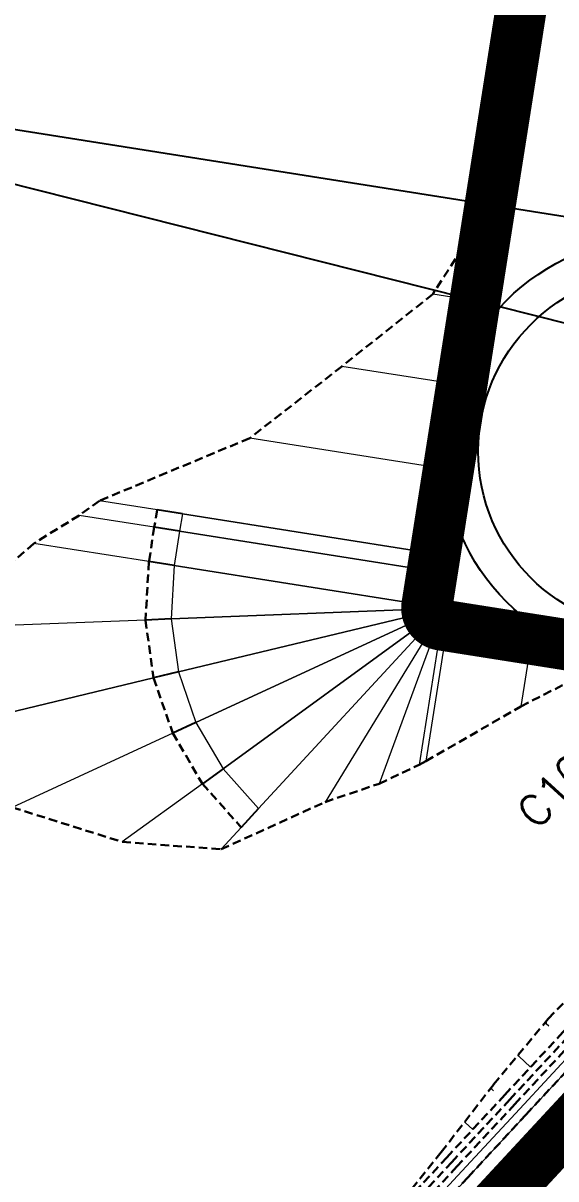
# Model space of a CAD drawing. Header units: metres. Extents: x 544752 to 548977, y 1840603 to 1844608.
# Drawn here: x 544950.6 to 544981.8, y 1843932.2 to 1844000 of the extents above; entities that cross this region are included whole.
import ezdxf

# ---------------------------------------------------------------- set-up
doc = ezdxf.new("R2010")
doc.units = ezdxf.units.M
doc.header["$MEASUREMENT"] = 0
doc.linetypes.add('ACAD_ISO02W100', pattern=[15, 12, -3])
doc.linetypes.add('Anordnung Grundriss$0$GESTRICHELT', pattern=[0.75, 0.5, -0.25])
doc.layers.add('Anordnung Grundriss$0$FBC-Windkraftstandort', color=7, linetype='Continuous')
doc.layers.add('C-ROAD', color=7, linetype='Continuous')
for name, color, linetype, lineweight in [('C-ROAD-CORR', 5, 'Continuous', 0), ('C-ROAD-LINK', 150, 'Continuous', 0), ('C-ROAD-MARK', 212, 'Continuous', 0), ('C-ROAD-SAMP-TEXT', 11, 'Continuous', 0), ('C-ROAD-STAN', 11, 'Continuous', 0), ('C-TOPO-FEAT', 94, 'Continuous', 5), ('Đường', 5, 'ACAD_ISO02W100', 5)]:
    doc.layers.add(name, color=color, linetype=linetype, lineweight=lineweight)

# ---------------------------------------------------------------- blocks, each defined once
blk = doc.blocks.new('TB')
at = {"layer": 'Anordnung Grundriss$0$FBC-Windkraftstandort', "color": 1, "ltscale": 0.2}
blk.add_lwpolyline([(-13.55471174141638, 1.926911110070236), (-43.69617991058402, -62.06130993178796), (-8.986057330875326, -2.857254823657982)], dxfattribs=at)
for radius in [12.5, 10.5]:
    blk.add_circle((-0.4049538253086098, -1.769394799566726e-07), radius, dxfattribs=at)
at = {"layer": 'Defpoints', "color": 5, "linetype": 'Anordnung Grundriss$0$GESTRICHELT', "lineweight": 5, "ltscale": 0.2}
blk.add_circle((-0.4049538253086098, -1.769394799566726e-07), 105.7280000291212, dxfattribs=at)
blk = doc.blocks.new('VƯERFEWRFER')
blk.add_lwpolyline([(467558.3739784134, 1441403.465170017), (467513.3739784134, 1441403.465170017), (467513.3739784134, 1441358.465170017), (467558.3739784134, 1441358.465170017)], close=True)
blk = doc.blocks.new('fcwdăed')
at = {"xscale": -1, "rotation": 19.89216182940478}
blk.add_blockref('VƯERFEWRFER', (1396369.401823998, 242205.7439925189, -3.31594075425429), dxfattribs=at)
blk = doc.blocks.new('STA')
blk.add_circle((0, 0), 0.03600344113496039)
blk = doc.blocks.new('PI')
h = blk.add_hatch(color=256)
h.dxf.hatch_style = 1
h.paths.add_polyline_path([(0.01097384885793593, 0, 1), (-0.01097384885793593, 0, 1)])
at = {"xscale": 0.3048, "yscale": 0.3048, "zscale": 0.3048}
blk.add_blockref('STA', (0, 0), dxfattribs=at)

msp = doc.modelspace()

# ---------------------------------------------------------------- linework, layer by layer
at = {"layer": 'C-ROAD', "color": 3, "linetype": 'Continuous', "lineweight": 13}
for p, q in [((544974.2479851448, 1843965.837628595), (544974.0921150895, 1843964.849851026)), ((544974.0921150895, 1843964.849851026), (544975.0798926585, 1843964.69398097))]:
    msp.add_line(p, q, dxfattribs=at)
at = {"layer": 'C-ROAD', "color": 1, "linetype": 'ACAD_ISO02W100', "lineweight": 60, "ltscale": 0.1, "const_width": 3, "flags": 128}
for points in [[(544981.3534441974, 1844010.866245905), (544977.8440041216, 1843988.62627056)], [(544977.8440041216, 1843988.62627056), (544974.2479851448, 1843965.837628595)]]:
    msp.add_lwpolyline(points, dxfattribs=at)
at = {"layer": 'C-ROAD', "color": 1, "linetype": 'ACAD_ISO02W100', "lineweight": -3, "ltscale": 0.1, "const_width": 3, "flags": 128}
msp.add_lwpolyline([(544974.2479851448, 1843965.837628595, 0.4142135626088586), (544975.0798926585, 1843964.69398097)], format="xyb", dxfattribs=at)
at = {"layer": 'C-ROAD-CORR', "color": 160, "linetype": 'Continuous'}
for p, q in [((544979.070062787, 1843996.396032659, 770.4854802599455), (544978.2289587941, 1843996.528757809, 771.3369917938045)), ((544979.070062787, 1843996.396032659, 770.4854802599455), (544978.2289587941, 1843996.528757809, 771.3369917938045)), ((544979.070062787, 1843996.396032659, 770.4854802599455), (544978.2289587941, 1843996.528757809, 771.3369917938045)), ((544979.070062787, 1843996.396032659, 770.4854802599455), (544978.2289587941, 1843996.528757809, 771.3369917938045)), ((544978.2907125106, 1843991.457144814, 770.3854802599457), (544977.6164292889, 1843991.563545856, 771.0681068379425)), ((544978.2907125106, 1843991.457144814, 770.3854802599457), (544977.6164292889, 1843991.563545856, 771.0681068379425)), ((544978.2907125106, 1843991.457144814, 770.3854802599457), (544977.6164292889, 1843991.563545856, 771.0681068379425)), ((544978.2907125106, 1843991.457144814, 770.3854802599457), (544977.6164292889, 1843991.563545856, 771.0681068379425)), ((544977.8440041216, 1843988.62627056, 770.3281622089495), (544977.536420817, 1843988.674806818, 770.6395514469892)), ((544977.8440041216, 1843988.62627056, 770.3281622089495), (544977.536420817, 1843988.674806818, 770.6395514469892)), ((544977.8440041216, 1843988.62627056, 770.3281622089495), (544977.536420817, 1843988.674806818, 770.6395514469892)), ((544977.8440041216, 1843988.62627056, 770.3281622089495), (544977.536420817, 1843988.674806818, 770.6395514469892)), ((544977.0646538452, 1843983.687382715, 770.2281622089497), (544974.5850464264, 1843984.07866164, 768.5546360382973)), ((544977.0646538452, 1843983.687382715, 770.2281622089497), (544974.5850464264, 1843984.07866164, 768.5546360382973)), ((544977.0646538452, 1843983.687382715, 770.2281622089497), (544974.5850464264, 1843984.07866164, 768.5546360382973)), ((544977.0646538452, 1843983.687382715, 770.2281622089497), (544974.5850464264, 1843984.07866164, 768.5546360382973)), ((544976.2853035687, 1843978.74849487, 770.1281622089499), (544969.2639168177, 1843979.856460849, 765.3893175059961)), ((544976.2853035687, 1843978.74849487, 770.1281622089499), (544969.2639168177, 1843979.856460849, 765.3893175059961)), ((544976.2853035687, 1843978.74849487, 770.1281622089499), (544969.2639168177, 1843979.856460849, 765.3893175059961)), ((544976.2853035687, 1843978.74849487, 770.1281622089499), (544969.2639168177, 1843979.856460849, 765.3893175059961)), ((544975.5059532924, 1843973.809607025, 770.0281622089501), (544963.8640959326, 1843975.646677441, 762.1708889895033)), ((544975.5059532924, 1843973.809607025, 770.0281622089501), (544963.8640959326, 1843975.646677441, 762.1708889895033)), ((544975.5059532924, 1843973.809607025, 770.0281622089501), (544963.8640959326, 1843975.646677441, 762.1708889895033)), ((544975.5059532924, 1843973.809607025, 770.0281622089501), (544963.8640959326, 1843975.646677441, 762.1708889895033)), ((544958.4282731271, 1843971.442575092, 759.9581622089503), (544955.0506292792, 1843971.975563033, 757.6785370830023)), ((544958.4282731271, 1843971.442575092, 759.9581622089503), (544955.0506292792, 1843971.975563033, 757.6785370830023)), ((544958.4282731271, 1843971.442575092, 759.9581622089503), (544955.0506292792, 1843971.975563033, 757.6785370830023)), ((544958.4282731271, 1843971.442575092, 759.9581622089503), (544955.0506292792, 1843971.975563033, 757.6785370830023)), ((544959.9099394806, 1843971.208770009, 759.9281622089503), (544958.4282731271, 1843971.442575092, 759.9581622089503)), ((544959.9099394806, 1843971.208770009, 759.9281622089503), (544958.4282731271, 1843971.442575092, 759.9581622089503)), ((544958.2674685741, 1843970.423526692, 759.9375290536464), (544953.8670300717, 1843971.117910341, 756.9676036774082)), ((544958.2674685741, 1843970.423526692, 759.9375290536464), (544953.8670300717, 1843971.117910341, 756.9676036774082)), ((544958.2674685741, 1843970.423526692, 759.9375290536464), (544953.8670300717, 1843971.117910341, 756.9676036774082)), ((544958.2674685741, 1843970.423526692, 759.9375290536464), (544953.8670300717, 1843971.117910341, 756.9676036774082)), ((544974.7266030159, 1843968.87071918, 769.9281622089503), (544959.9099394806, 1843971.208770009, 759.9281622089503)), ((544959.9099394806, 1843971.208770009, 759.9281622089503), (544974.7266030159, 1843968.87071918, 769.9281622089503)), ((544974.7266030159, 1843968.87071918, 769.9281622089503), (544959.9099394806, 1843971.208770009, 759.9281622089503)), ((544959.7491349276, 1843970.189721609, 759.9075290536464), (544958.2674685741, 1843970.423526692, 759.9375290536464)), ((544959.7491349276, 1843970.189721609, 759.9075290536464), (544958.2674685741, 1843970.423526692, 759.9375290536464)), ((544974.565798463, 1843967.85167078, 769.9075290536464), (544959.7491349276, 1843970.189721609, 759.9075290536464)), ((544959.7491349276, 1843970.189721609, 759.9075290536464), (544974.565798463, 1843967.85167078, 769.9075290536464)), ((544974.565798463, 1843967.85167078, 769.9075290536464), (544959.7491349276, 1843970.189721609, 759.9075290536464)), ((544957.949655256, 1843968.409484507, 759.8967497881855), (544951.2027668427, 1843969.474134994, 755.3431683444021)), ((544957.949655256, 1843968.409484507, 759.8967497881855), (544951.2027668427, 1843969.474134994, 755.3431683444021)), ((544957.949655256, 1843968.409484507, 759.8967497881855), (544951.2027668427, 1843969.474134994, 755.3431683444021)), ((544957.949655256, 1843968.409484507, 759.8967497881855), (544951.2027668427, 1843969.474134994, 755.3431683444021)), ((544959.4313216095, 1843968.175679424, 759.8667497881855), (544957.949655256, 1843968.409484507, 759.8967497881855)), ((544959.4313216095, 1843968.175679424, 759.8667497881855), (544957.949655256, 1843968.409484507, 759.8967497881855)), ((544974.2479851448, 1843965.837628595, 769.8667497881855), (544959.4313216095, 1843968.175679424, 759.8667497881855)), ((544959.4313216095, 1843968.175679424, 759.8667497881855), (544974.2479851448, 1843965.837628595, 769.8667497881855)), ((544974.2479851448, 1843965.837628595, 769.8667497881855), (544959.4313216095, 1843968.175679424, 759.8667497881855)), ((544974.2365562746, 1843965.641927752, 769.8628479817465), (544959.248459685, 1843965.044465935, 759.8628479817465)), ((544959.248459685, 1843965.044465935, 759.8628479817465), (544974.2365562746, 1843965.641927752, 769.8628479817465)), ((544974.2365562746, 1843965.641927752, 769.8628479817465), (544959.248459685, 1843965.044465935, 759.8628479817465)), ((544974.2635263473, 1843965.447757583, 769.8590961195385), (544959.6799808495, 1843961.937743237, 759.8590961195385)), ((544959.6799808495, 1843961.937743237, 759.8590961195385), (544974.2635263473, 1843965.447757583, 769.8590961195385)), ((544974.2635263473, 1843965.447757583, 769.8590961195385), (544959.6799808495, 1843961.937743237, 759.8590961195385)), ((544974.3278589185, 1843965.26257994, 769.8556383835239), (544960.7093019874, 1843958.974900947, 759.8556383835239)), ((544960.7093019874, 1843958.974900947, 759.8556383835239), (544974.3278589185, 1843965.26257994, 769.8556383835239)), ((544974.3278589185, 1843965.26257994, 769.8556383835239), (544960.7093019874, 1843958.974900947, 759.8556383835239)), ((544957.7496500261, 1843964.984719753, 759.8928479817465), (544945.4796693645, 1843964.495608617, 751.7063644023704)), ((544957.7496500261, 1843964.984719753, 759.8928479817465), (544945.4796693645, 1843964.495608617, 751.7063644023704)), ((544957.7496500261, 1843964.984719753, 759.8928479817465), (544945.4796693645, 1843964.495608617, 751.7063644023704)), ((544957.7496500261, 1843964.984719753, 759.8928479817465), (544945.4796693645, 1843964.495608617, 751.7063644023704)), ((544959.248459685, 1843965.044465935, 759.8628479817465), (544957.7496500261, 1843964.984719753, 759.8928479817465)), ((544959.248459685, 1843965.044465935, 759.8628479817465), (544957.7496500261, 1843964.984719753, 759.8928479817465)), ((544974.4270817232, 1843965.093511096, 769.8526076525588), (544962.296866864, 1843956.269799435, 759.8526076525588)), ((544962.296866864, 1843956.269799435, 759.8526076525588), (544974.4270817232, 1843965.093511096, 769.8526076525588)), ((544974.4270817232, 1843965.093511096, 769.8526076525588), (544962.296866864, 1843956.269799435, 759.8526076525588)), ((544974.557381685, 1843964.94704827, 769.8501203959355), (544964.3816662519, 1843953.926394232, 759.8501203959355)), ((544964.3816662519, 1843953.926394232, 759.8501203959355), (544974.557381685, 1843964.94704827, 769.8501203959355)), ((544974.557381685, 1843964.94704827, 769.8501203959355), (544964.3816662519, 1843953.926394232, 759.8501203959355)), ((544974.7137514492, 1843964.828819949, 769.8482721975314), (544968.2793419948, 1843954.315337759, 761.6308129315206)), ((544974.7137514492, 1843964.828819949, 769.8482721975314), (544968.2793419948, 1843954.315337759, 761.6308129315206)), ((544974.7137514492, 1843964.828819949, 769.8482721975314), (544968.2793419948, 1843954.315337759, 761.6308129315206)), ((544974.7137514492, 1843964.828819949, 769.8482721975314), (544968.2793419948, 1843954.315337759, 761.6308129315206)), ((544974.8901818136, 1843964.743369579, 769.8471340825706), (544971.4457415044, 1843955.390350474, 763.2023989766008)), ((544974.8901818136, 1843964.743369579, 769.8471340825706), (544971.4457415044, 1843955.390350474, 763.2023989766008)), ((544974.8901818136, 1843964.743369579, 769.8471340825706), (544971.4457415044, 1843955.390350474, 763.2023989766008)), ((544974.8901818136, 1843964.743369579, 769.8471340825706), (544971.4457415044, 1843955.390350474, 763.2023989766008)), ((544975.0798926583, 1843964.69398097, 769.8467497881785), (544973.7855000036, 1843956.491173668, 764.3105457140701)), ((544975.0798926583, 1843964.69398097, 769.8467497881785), (544973.7855000036, 1843956.491173668, 764.3105457140701)), ((544975.0798926583, 1843964.69398097, 769.8467497881785), (544973.7855000036, 1843956.491173668, 764.3105457140701)), ((544975.0798926583, 1843964.69398097, 769.8467497881785), (544973.7855000036, 1843956.491173668, 764.3105457140701)), ((544975.4340925417, 1843964.638088675, 769.8467497881779), (544974.1821216875, 1843956.704116208, 764.4919865863441)), ((544975.4340925417, 1843964.638088675, 769.8467497881779), (544974.1821216875, 1843956.704116208, 764.4919865863441)), ((544975.4340925417, 1843964.638088675, 769.8467497881779), (544974.1821216875, 1843956.704116208, 764.4919865863441)), ((544975.4340925417, 1843964.638088675, 769.8467497881779), (544974.1821216875, 1843956.704116208, 764.4919865863441)), ((544980.3729803868, 1843963.858738399, 769.8467497881778), (544979.751463316, 1843959.920068972, 767.1884796467668)), ((544980.3729803868, 1843963.858738399, 769.8467497881778), (544979.751463316, 1843959.920068972, 767.1884796467668)), ((544980.3729803868, 1843963.858738399, 769.8467497881778), (544979.751463316, 1843959.920068972, 767.1884796467668)), ((544980.3729803868, 1843963.858738399, 769.8467497881778), (544979.751463316, 1843959.920068972, 767.1884796467668)), ((544959.6799808495, 1843961.937743237, 759.8590961195385), (544958.2216262997, 1843961.586741802, 759.8890961195385)), ((544959.6799808495, 1843961.937743237, 759.8590961195385), (544958.2216262997, 1843961.586741802, 759.8890961195385)), ((544958.2216262997, 1843961.586741802, 759.8890961195385), (544943.6380808018, 1843958.076727456, 749.8890961195385)), ((544943.6380808018, 1843958.076727456, 749.8890961195385), (544958.2216262997, 1843961.586741802, 759.8890961195385)), ((544958.2216262997, 1843961.586741802, 759.8890961195385), (544943.6380808018, 1843958.076727456, 749.8890961195385)), ((544960.7093019874, 1843958.974900947, 759.8556383835239), (544959.3474462943, 1843958.346133048, 759.8856383835239)), ((544960.7093019874, 1843958.974900947, 759.8556383835239), (544959.3474462943, 1843958.346133048, 759.8856383835239)), ((544959.3474462943, 1843958.346133048, 759.8856383835239), (544949.9407356465, 1843954.003060781, 752.9783642168463)), ((544959.3474462943, 1843958.346133048, 759.8856383835239), (544949.9407356465, 1843954.003060781, 752.9783642168463)), ((544959.3474462943, 1843958.346133048, 759.8856383835239), (544949.9407356465, 1843954.003060781, 752.9783642168463)), ((544959.3474462943, 1843958.346133048, 759.8856383835239), (544949.9407356465, 1843954.003060781, 752.9783642168463)), ((544962.296866864, 1843956.269799435, 759.8526076525588), (544961.083845378, 1843955.387428269, 759.8826076525588)), ((544962.296866864, 1843956.269799435, 759.8526076525588), (544961.083845378, 1843955.387428269, 759.8826076525588)), ((544961.083845378, 1843955.387428269, 759.8826076525588), (544956.3874083874, 1843951.971165135, 756.0109227358475)), ((544961.083845378, 1843955.387428269, 759.8826076525588), (544956.3874083874, 1843951.971165135, 756.0109227358475)), ((544961.083845378, 1843955.387428269, 759.8826076525588), (544956.3874083874, 1843951.971165135, 756.0109227358475)), ((544961.083845378, 1843955.387428269, 759.8826076525588), (544956.3874083874, 1843951.971165135, 756.0109227358475)), ((544964.3816662519, 1843953.926394232, 759.8501203959355), (544963.3640947086, 1843952.824328829, 759.8801203959355)), ((544964.3816662519, 1843953.926394232, 759.8501203959355), (544963.3640947086, 1843952.824328829, 759.8801203959355)), ((544963.3640947086, 1843952.824328829, 759.8801203959355), (544962.1856467933, 1843951.548028714, 758.7220220558106)), ((544963.3640947086, 1843952.824328829, 759.8801203959355), (544962.1856467933, 1843951.548028714, 758.7220220558106)), ((544963.3640947086, 1843952.824328829, 759.8801203959355), (544962.1856467933, 1843951.548028714, 758.7220220558106)), ((544963.3640947086, 1843952.824328829, 759.8801203959355), (544962.1856467933, 1843951.548028714, 758.7220220558106)), ((544981.2339173211, 1843941.33261248, 767.3304934598984), (544981.3853805328, 1843941.19217146, 767.1239389035768)), ((544979.6155407683, 1843939.487714713, 766.9663502455106), (544979.5568470224, 1843939.424414522, 766.9663502455106)), ((544979.6187540817, 1843939.470019898, 766.951962876611), (544979.5747337723, 1843939.422544755, 766.951962876611)), ((544979.6219673951, 1843939.452325083, 766.9375755077114), (544979.5926205222, 1843939.420674988, 766.9375755077114)), ((544979.6251807086, 1843939.434630268, 766.9231881388117), (544979.6105072721, 1843939.418805221, 766.9231881388117)), ((544979.628394022, 1843939.416935453, 766.9088007699121), (544980.3216437544, 1843938.774134481, 765.9633970031347)), ((544978.0300822638, 1843937.495538022, 766.4780146987694), (544978.1448202999, 1843937.389149634, 766.3215432763728)), ((544976.4808378785, 1843935.57390838, 766.0117588163184), (544976.4433553484, 1843935.53348412, 766.0117588163184)), ((544976.4828899391, 1843935.56260826, 766.0025708699509), (544976.4547780415, 1843935.532290064, 766.0025708699509)), ((544976.4849419997, 1843935.551308139, 765.9933829235833), (544976.4662007345, 1843935.531096009, 765.9933829235833)), ((544976.4869940601, 1843935.540008018, 765.9841949772158), (544976.4776234276, 1843935.529901953, 765.9841949772158)), ((544976.4890461207, 1843935.528707897, 765.9750070308482), (544976.9317637159, 1843935.118207485, 765.3712608445081))]:
    msp.add_line(p, q, dxfattribs=at)
at = {"layer": 'C-ROAD-CORR', "color": 5, "linetype": 'Anordnung Grundriss$0$GESTRICHELT', "lineweight": 30, "extrusion": (-0.518510295564818, 0.4807775713582845, -0.7071067813789617), "const_width": 0.1, "elevation": 603404.6703493533}
msp.add_lwpolyline([(-1722677.947799021, 604489.9550761074), (-1722678.034204567, 604489.8398687128), (-1722678.120610113, 604489.9550761074)], dxfattribs=at)
at = {"layer": 'C-ROAD-CORR', "color": 5, "linetype": 'Anordnung Grundriss$0$GESTRICHELT', "lineweight": 30, "extrusion": (-0.5185102951815319, 0.4807775722477015, -0.7071067810552851), "const_width": 0.1, "elevation": 603405.0914341492}
msp.add_lwpolyline([(-1722672.975622256, 604489.142086713), (-1722673.041077112, 604489.0548135726), (-1722673.106531967, 604489.1420867125)], dxfattribs=at)
at = {"layer": 'C-ROAD-CORR', "color": 1, "linetype": 'Anordnung Grundriss$0$GESTRICHELT', "lineweight": 30}
for points in [[(544998.8477759522, 1844033.180162486, 771.4710525318276), (544997.6993163722, 1844028.299522412, 771.7446926518429), (544996.8521991139, 1844024.699505041, 771.9465328143143), (544996.7297022779, 1844024.303427559, 771.9683977710416), (544996.5598968283, 1844023.929865143, 771.9883868065396), (544996.460311128, 1844023.756013335, 771.9974496773668), (544996.3471613332, 1844023.583622259, 772.0057630128754), (544996.0958938657, 1844023.268782754, 772.0200917147687), (544995.8098475666, 1844022.98955226, 772.0321221316201), (544995.4938077908, 1844022.749150542, 772.0417314879126), (544992.8861229478, 1844020.974556195, 772.0960290087004), (544988.801680736, 1844018.089734096, 772.0950802310267), (544984.7689940481, 1844015.133762162, 772.006148880352), (544981.2804584858, 1844012.168638199, 771.5958679827951), (544981.0361695909, 1844011.915371444, 771.5658583082842), (544980.8421725861, 1844011.627816526, 771.5436304486637), (544980.8075490474, 1844011.562711024, 771.5399191116252), (544980.7017346704, 1844011.314150458, 771.5294968878358), (544980.6173541895, 1844010.98239998, 771.5236636575772), (544979.8275821755, 1844006.400233727, 771.4965749736406), (544978.9871724108, 1844001.470980993, 771.4583899915799), (544978.2289587941, 1843996.528757809, 771.3369917938045), (544977.6164292889, 1843991.563545857, 771.0681068379425), (544977.5364208171, 1843988.674806818, 770.6395514469892)], [(544999.042591608, 1844033.14941935, 771.2738260625454), (544998.2632049281, 1844028.210537249, 771.1738260625483), (544997.6883201705, 1844024.567559876, 771.1000648894877), (544997.5724863147, 1844024.054301675, 771.0895640901281), (544997.3906504016, 1844023.560553598, 771.0792429691484), (544997.2779625363, 1844023.327562547, 771.0743441018096), (544997.1459236362, 1844023.094763653, 771.0692781204775), (544996.8424932816, 1844022.664901485, 771.0598400422128), (544996.4855510192, 1844022.278322018, 771.0510902194915), (544996.0812041156, 1844021.941639611, 771.0431783614017), (544993.5316870799, 1844020.087080275, 770.9985926519281), (544989.4882821279, 1844017.145843053, 770.9278819738074), (544985.4448771758, 1844014.204605831, 770.8571712956866), (544981.7529743222, 1844011.51905684, 770.7926076525603), (544981.6065114973, 1844011.388756878, 770.7895769216026), (544981.4882831754, 1844011.232387114, 770.7861191855806), (544981.4671358209, 1844011.196147153, 770.7853173737554), (544981.4028328058, 1844011.05595675, 770.7823673233846), (544981.3534441973, 1844010.866245905, 770.7784655169347), (544980.6287633401, 1844006.273808349, 770.685480259945), (544979.8494130635, 1844001.334920504, 770.5854802599453), (544979.070062787, 1843996.396032659, 770.4854802599455), (544978.2907125106, 1843991.457144814, 770.3854802599457), (544977.8440041217, 1843988.626270561, 770.3281622089526)]]:
    msp.add_polyline3d(points, dxfattribs=at)
at = {"layer": 'C-ROAD-CORR', "color": 11, "linetype": 'Anordnung Grundriss$0$GESTRICHELT', "lineweight": 30}
for points in [[(544978.9871724108, 1844001.470980993, 771.4583899915799), (544978.2289587941, 1843996.528757809, 771.3369917938045), (544977.6164292889, 1843991.563545857, 771.0681068379425), (544977.5364208171, 1843988.674806818, 770.6395514469892)], [(544979.8494130635, 1844001.334920504, 770.5854802599453), (544979.070062787, 1843996.396032659, 770.4854802599455), (544978.2907125106, 1843991.457144814, 770.3854802599457), (544977.8440041217, 1843988.626270561, 770.3281622089526)], [(544977.5364208171, 1843988.674806818, 770.639551446837), (544974.5850464264, 1843984.07866164, 768.5546360382973), (544969.2639168177, 1843979.856460849, 765.3893175059961), (544963.8640959326, 1843975.646677441, 762.1708889895033), (544955.0506292792, 1843971.975563033, 757.6785370830023), (544953.8670300717, 1843971.117910341, 756.9676036774082), (544951.2027668427, 1843969.474134994, 755.3431683444021), (544945.4796693646, 1843964.495608617, 751.7063644023704)], [(544977.8440041216, 1843988.62627056, 770.3281622089495), (544977.0646538452, 1843983.687382715, 770.2281622089497), (544976.2853035687, 1843978.74849487, 770.1281622089499), (544975.5059532924, 1843973.809607025, 770.0281622089501), (544974.7266030159, 1843968.87071918, 769.9281622089503), (544974.565798463, 1843967.85167078, 769.9075290536464), (544974.2479851448, 1843965.837628595, 769.8667497881855), (544974.2365562747, 1843965.641927751, 769.8628479817465), (544974.2635263475, 1843965.447757583, 769.8590961195385), (544974.3278589186, 1843965.26257994, 769.8556383835239), (544974.4270817233, 1843965.093511095, 769.8526076525588), (544974.5573816851, 1843964.94704827, 769.8501203959355), (544974.7137514494, 1843964.828819948, 769.8482721975314), (544974.8901818137, 1843964.743369579, 769.8471340825706), (544975.0798926584, 1843964.69398097, 769.8467497881785), (544975.4340925418, 1843964.638088675, 769.8467497881779), (544980.372980387, 1843963.858738399, 769.8467497881778), (544985.3118682321, 1843963.079388123, 769.8467497881777)], [(544958.4282731271, 1843971.442575092, 759.9581622089503), (544958.2674685741, 1843970.423526692, 759.9375290536464), (544957.949655256, 1843968.409484507, 759.8967497881855), (544957.7496500262, 1843964.984719753, 759.8928479817465), (544958.2216262998, 1843961.586741802, 759.8890961195385), (544959.3474462944, 1843958.346133048, 759.8856383835239), (544961.0838453781, 1843955.387428269, 759.8826076525588), (544963.3640947087, 1843952.824328828, 759.8801203959355)]]:
    msp.add_polyline3d(points, dxfattribs=at)
at = {"layer": 'C-ROAD-CORR', "color": 92, "linetype": 'Anordnung Grundriss$0$GESTRICHELT', "lineweight": 30}
msp.add_polyline3d([(544977.0646538452, 1843983.687382715, 770.2281622089497), (544976.2853035687, 1843978.74849487, 770.1281622089499), (544975.5059532924, 1843973.809607025, 770.0281622089501), (544974.7266030159, 1843968.87071918, 769.9281622089503), (544974.565798463, 1843967.85167078, 769.9075290536464), (544974.2479851448, 1843965.837628595, 769.8667497881855), (544974.2365562747, 1843965.641927751, 769.8628479817465), (544974.2635263475, 1843965.447757583, 769.8590961195385), (544974.3278589186, 1843965.26257994, 769.8556383835239), (544974.4270817233, 1843965.093511095, 769.8526076525588), (544974.5573816851, 1843964.94704827, 769.8501203959355), (544974.7137514494, 1843964.828819948, 769.8482721975314), (544974.8901818137, 1843964.743369579, 769.8471340825706), (544975.0798926584, 1843964.69398097, 769.8467497881785), (544975.4340925418, 1843964.638088675, 769.8467497881779), (544980.372980387, 1843963.858738399, 769.8467497881778), (544985.3118682321, 1843963.079388123, 769.8467497881777)], dxfattribs=at)
at = {"layer": 'C-ROAD-LINK', "color": 83, "linetype": 'Continuous', "lineweight": -3}
for p, q in [((544959.9099394806, 1843971.208770009, 759.9281622089503), (544958.4282731271, 1843971.442575092, 759.9581622089503)), ((544959.7491349276, 1843970.189721609, 759.9075290536464), (544958.2674685741, 1843970.423526692, 759.9375290536464)), ((544959.4313216095, 1843968.175679424, 759.8667497881855), (544957.949655256, 1843968.409484507, 759.8967497881855)), ((544959.248459685, 1843965.044465935, 759.8628479817465), (544957.7496500261, 1843964.984719753, 759.8928479817465)), ((544959.6799808495, 1843961.937743237, 759.8590961195385), (544958.2216262997, 1843961.586741802, 759.8890961195385)), ((544960.7093019874, 1843958.974900947, 759.8556383835239), (544959.3474462943, 1843958.346133048, 759.8856383835239)), ((544962.296866864, 1843956.269799435, 759.8526076525588), (544961.083845378, 1843955.387428269, 759.8826076525588)), ((544964.3816662519, 1843953.926394232, 759.8501203959355), (544963.3640947086, 1843952.824328829, 759.8801203959355))]:
    msp.add_line(p, q, dxfattribs=at)
at = {"layer": 'C-ROAD-MARK', "color": 212, "linetype": 'Continuous', "lineweight": -3}
for p, q in [((544977.6318720873, 1843988.414138526), (544978.056136156, 1843988.838402594)), ((544977.6318720873, 1843988.838402594), (544978.056136156, 1843988.414138526))]:
    msp.add_line(p, q, dxfattribs=at)
msp.add_circle((544977.8440041216, 1843988.62627056), 0.15, dxfattribs=at)
at = {"layer": 'C-TOPO-FEAT', "color": 94, "linetype": 'Continuous', "lineweight": 0, "ltscale": 2}
msp.add_polyline3d([(544959.9099394806, 1843971.208770009, 759.9281622089503), (544959.7491349276, 1843970.189721609, 759.9075290536464), (544959.4313216095, 1843968.175679424, 759.8667497881855), (544959.2484596851, 1843965.044465934, 759.8628479817465), (544959.6799808496, 1843961.937743237, 759.8590961195385), (544960.7093019875, 1843958.974900947, 759.8556383835239), (544962.2968668641, 1843956.269799435, 759.8526076525588), (544964.381666252, 1843953.926394232, 759.8501203959355)], dxfattribs=at)

# ---------------------------------------------------------------- block references
at = {"rotation": 241.1405780896539}
msp.add_blockref('fcwdăed', (-489788.2617199812, 2946684.155989533, 1000002.315940754), dxfattribs=at)
at = {"layer": 'C-ROAD-STAN', "color": 3, "linetype": 'Continuous', "lineweight": -3, "xscale": 45.56286554269575, "yscale": 45.56286554269575, "zscale": 45.56286554269575, "rotation": 334.5}
msp.add_blockref('PI', (544974.0921150895, 1843964.849851026), dxfattribs=at)
at = {"layer": 'Đường', "rotation": 286.2264331696364}
msp.add_blockref('TB', (544987.8663385222, 1843974.496267125), dxfattribs=at)

# ---------------------------------------------------------------- next in the draw order: texts
at = {"layer": 'C-ROAD-SAMP-TEXT', "color": 1, "linetype": 'Continuous', "lineweight": 13, "insert": (544981.6434454266, 1843954.980778452), "char_height": 1.8, "width": 4.415142857142857, "attachment_point": 5, "rotation": 47.16243920907297, "bg_fill": 3, "box_fill_scale": 1.416666666666667, "bg_fill_color": 256, "bg_fill_true_color": 13158600, "bg_fill_transparency": 0}
msp.add_mtext('{\\Fsimplex.shx|c0;C10}', dxfattribs=at)

# ---------------------------------------------------------------- next in the draw order: linework, layer by layer
at = {"layer": 'C-ROAD', "color": 1, "linetype": 'ACAD_ISO02W100', "lineweight": 60, "ltscale": 0.1, "const_width": 3, "flags": 128}
for points in [[(544975.0798926585, 1843964.69398097), (545019.529883265, 1843957.679828484)], [(544959.3296383674, 1843910.325131184), (544997.9983874364, 1843952.028708305)]]:
    msp.add_lwpolyline(points, dxfattribs=at)
at = {"layer": 'C-ROAD-CORR', "color": 5, "linetype": 'Anordnung Grundriss$0$GESTRICHELT', "lineweight": 30}
msp.add_polyline3d([(544973.261481821, 1843928.659585734, 764.532394561753), (544976.6610926299, 1843932.326007197, 765.1262304681549), (544980.0607034388, 1843935.992428661, 765.7200663745567), (544983.4603142478, 1843939.658850124, 766.3139022809587), (544986.8599250568, 1843943.325271588, 766.9077381873606), (544990.2595358657, 1843946.991693051, 767.5015740937624), (544992.9994006632, 1843949.946589851, 767.9801671406861), (544993.6591466747, 1843950.658114514, 768.0938519380874), (544996.3484977778, 1843953.558533169, 768.5250293298163), (544997.0037315527, 1843954.286131712, 768.63026035214), (544999.8339903958, 1843958.017111276, 769.0839279865685), (545000.8651310581, 1843959.698670517, 769.2501466020893), (545002.1191821641, 1843962.104711086, 769.4548548413727), (545003.8150967833, 1843966.469851087, 769.7430409165528), (545003.884852507, 1843966.697423635, 769.7554690173424), (545005.2596990295, 1843971.239997031, 769.9484862121086), (545006.4270193836, 1843975.096891818, 770.053848545862), (545006.7081044023, 1843976.025613175, 770.0727487901172), (545008.1565097751, 1843980.811229318, 770.170140018774), (545009.604915148, 1843985.596845462, 770.2675312474307), (545011.0533205208, 1843990.382461606, 770.3649224760875), (545012.5017258937, 1843995.16807775, 770.4623137047442), (545013.9501312665, 1843999.953693894, 770.559704933401), (545015.3985366394, 1844004.739310038, 770.6570961620578)], dxfattribs=at)
at = {"layer": 'C-ROAD-CORR', "color": 160, "linetype": 'Anordnung Grundriss$0$GESTRICHELT', "lineweight": 30}
msp.add_polyline3d([(544973.261481821, 1843928.659585734, 764.382394561753), (544976.6610926299, 1843932.326007197, 764.9762304681549), (544980.0607034388, 1843935.992428661, 765.5700663745567), (544983.4603142478, 1843939.658850124, 766.1639022809587), (544986.8599250568, 1843943.325271588, 766.7577381873606), (544990.2595358657, 1843946.991693051, 767.3515740937625), (544992.9994006632, 1843949.946589851, 767.8301671406862), (544993.6591466747, 1843950.658114514, 767.9438519380874), (544996.3484977778, 1843953.558533169, 768.3750293298164), (544997.0037315527, 1843954.286131712, 768.48026035214), (544999.8339903958, 1843958.017111276, 768.9339279865685), (545000.8651310581, 1843959.698670517, 769.1001466020894), (545002.1191821641, 1843962.104711086, 769.3048548413727), (545003.8150967833, 1843966.469851087, 769.5930409165528), (545003.884852507, 1843966.697423635, 769.6054690173424), (545005.2596990295, 1843971.239997031, 769.7984862121086), (545006.4270193836, 1843975.096891818, 769.903848545862), (545006.7081044023, 1843976.025613175, 769.9227487901172), (545008.1565097751, 1843980.811229318, 770.020140018774), (545009.604915148, 1843985.596845462, 770.1175312474307), (545011.0533205208, 1843990.382461606, 770.2149224760875), (545012.5017258937, 1843995.16807775, 770.3123137047443), (545013.9501312665, 1843999.953693894, 770.409704933401), (545015.3985366394, 1844004.739310038, 770.5070961620578)], dxfattribs=at)
at = {"layer": 'C-ROAD-CORR', "color": 150, "linetype": 'Anordnung Grundriss$0$GESTRICHELT', "lineweight": 30}
msp.add_polyline3d([(544978.3109822884, 1843930.796182333, 765.1937304681549), (544981.7105930974, 1843934.462603797, 765.7875663745567), (544985.1102039063, 1843938.12902526, 766.3814022809587), (544988.5098147154, 1843941.795446723, 766.9752381873606), (544991.9094255243, 1843945.461868187, 767.5690740937624), (544994.6492903217, 1843948.416764987, 768.0476671406861), (544995.3090363332, 1843949.12828965, 768.1613519380874), (544997.9983874364, 1843952.028708305, 768.5925293298163), (544998.6974090082, 1843952.80493062, 768.69776035214), (545001.7168076728, 1843956.785243141, 769.1514279865685), (545002.8168571423, 1843958.579177197, 769.3176466020893), (545004.154713658, 1843961.146008037, 769.5223548413727), (545005.9639624303, 1843965.802860508, 769.8105409165528), (545006.0383797718, 1843966.045641217, 769.8229690173424), (545007.4132262942, 1843970.588214613, 770.0159862121086), (545008.5805466484, 1843974.4451094, 770.121348545862), (545008.861631667, 1843975.373830757, 770.1402487901172), (545010.3100370398, 1843980.159446901, 770.237640018774), (545011.7584424127, 1843984.945063045, 770.3350312474307), (545013.2068477855, 1843989.730679188, 770.4324224760875), (545014.6552531584, 1843994.516295332, 770.5298137047442), (545016.1036585312, 1843999.301911476, 770.627204933401), (545017.5520639041, 1844004.08752762, 770.7245961620578)], dxfattribs=at)
msp.add_polyline3d([(544978.3109822884, 1843930.796182333, 765.1937304681549), (544981.7105930974, 1843934.462603797, 765.7875663745567), (544985.1102039063, 1843938.12902526, 766.3814022809587), (544988.5098147154, 1843941.795446723, 766.9752381873606), (544991.9094255243, 1843945.461868187, 767.5690740937624), (544994.6492903217, 1843948.416764987, 768.0476671406861), (544995.3090363332, 1843949.12828965, 768.1613519380874), (544997.9983874364, 1843952.028708305, 768.5925293298163), (544998.6974090082, 1843952.80493062, 768.69776035214), (545001.7168076728, 1843956.785243141, 769.1514279865685), (545002.8168571423, 1843958.579177197, 769.3176466020893), (545004.154713658, 1843961.146008037, 769.5223548413727), (545005.9639624303, 1843965.802860508, 769.8105409165528), (545006.0383797718, 1843966.045641217, 769.8229690173424), (545007.4132262942, 1843970.588214613, 770.0159862121086), (545008.5805466484, 1843974.4451094, 770.121348545862), (545008.861631667, 1843975.373830757, 770.1402487901172), (545010.3100370398, 1843980.159446901, 770.237640018774), (545011.7584424127, 1843984.945063045, 770.3350312474307), (545013.2068477855, 1843989.730679188, 770.4324224760875), (545014.6552531584, 1843994.516295332, 770.5298137047442), (545016.1036585312, 1843999.301911476, 770.627204933401), (545017.5520639041, 1844004.08752762, 770.7245961620578)], dxfattribs=at)
at = {"layer": 'C-ROAD-CORR', "color": 11, "linetype": 'Anordnung Grundriss$0$GESTRICHELT', "lineweight": 30}
for points in [[(544971.9473580484, 1843929.878078868, 764.4509900235803), (544975.0846800236, 1843933.787702037, 765.5560277869229), (544978.1558696143, 1843937.758645044, 766.5977407603223), (544981.3575971647, 1843941.608549523, 767.4614355201535), (544984.8561257167, 1843945.183251627, 767.9203745743299), (544988.1193236542, 1843948.976159005, 768.7002404730711), (544990.6773301179, 1843952.099680051, 769.4268387420167), (544991.2904254772, 1843952.854460533, 769.6041423196015), (544993.7592082341, 1843955.959396465, 770.3361148439867), (544994.2998229706, 1843956.650827737, 770.5023222823626), (544996.5506681055, 1843960.165285799, 771.2875562874434), (544997.3301669734, 1843961.726295556, 771.605344067153), (544998.2282714314, 1843963.93726833, 772.0357213100747), (544999.3398297993, 1843967.858937891, 772.7089321582573), (544999.3806775819, 1843968.06064855, 772.7414199229186), (545000.2949360483, 1843972.742622641, 773.4156583880294), (545001.2762981858, 1843976.655799184, 773.7153094100266), (545001.6544162153, 1843977.555152716, 773.6328298027897), (545003.2257153355, 1843982.303574075, 773.6018219457956), (545004.9745965668, 1843986.998248774, 773.3852767351985), (545006.7438605974, 1843991.686754454, 773.1474356258346), (545008.3592258207, 1843996.42183885, 773.0703876125151), (545009.9168351793, 1844001.174403526, 773.0536827848322)], [(544949.9407356466, 1843954.00306078, 752.9783642168463), (544956.3874083875, 1843951.971165134, 756.0109227358475), (544962.1856467935, 1843951.548028714, 758.7220220558106), (544968.2793419949, 1843954.315337759, 761.6308129315206), (544971.4457415045, 1843955.390350474, 763.2023989766008), (544973.7855000037, 1843956.491173668, 764.3105457140701), (544974.1821216876, 1843956.704116208, 764.4919865863441), (544979.7514633161, 1843959.920068972, 767.1884796467668), (544985.255054928, 1843962.719351634, 769.603755481114)]]:
    msp.add_polyline3d(points, dxfattribs=at)
at = {"layer": 'C-ROAD-CORR', "color": 1, "linetype": 'Anordnung Grundriss$0$GESTRICHELT', "lineweight": 30}
for points in [[(544975.0846800236, 1843933.787702037, 765.5560277869229), (544978.1558696143, 1843937.758645044, 766.5977407603223), (544981.3575971647, 1843941.608549523, 767.4614355201535), (544984.8561257167, 1843945.183251627, 767.9203745743299), (544988.1193236542, 1843948.976159005, 768.7002404730711), (544990.6773301179, 1843952.099680051, 769.4268387420167), (544991.2904254772, 1843952.854460533, 769.6041423196015), (544993.7592082341, 1843955.959396465, 770.3361148439867), (544994.2998229706, 1843956.650827737, 770.5023222823626), (544996.5506681055, 1843960.165285799, 771.2875562874434), (544997.3301669734, 1843961.726295556, 771.605344067153), (544998.2282714314, 1843963.93726833, 772.0357213100747), (544999.3398297993, 1843967.858937891, 772.7089321582573), (544999.3806775819, 1843968.06064855, 772.7414199229186), (545000.2949360483, 1843972.742622641, 773.4156583880294), (545001.2762981858, 1843976.655799184, 773.7153094100266), (545001.6544162153, 1843977.555152716, 773.6328298027897), (545003.2257153355, 1843982.303574075, 773.6018219457956), (545004.9745965668, 1843986.998248774, 773.3852767351985), (545006.7438605974, 1843991.686754454, 773.1474356258346), (545008.3592258207, 1843996.42183885, 773.0703876125151), (545009.9168351793, 1844001.174403526, 773.0536827848322)], [(544972.0148985233, 1843929.815453409, 764.512394561753), (544975.4145093323, 1843933.481874872, 765.1062304681549), (544978.8141201412, 1843937.148296335, 765.7000663745567), (544982.2137309501, 1843940.814717799, 766.2939022809587), (544985.6133417592, 1843944.481139262, 766.8877381873606), (544989.0129525681, 1843948.147560726, 767.4815740937624), (544991.7528173656, 1843951.102457526, 767.9601671406862), (544992.4125633771, 1843951.813982189, 768.0738519380874), (544995.1019144802, 1843954.714400843, 768.5050293298164), (544995.724064142, 1843955.405261427, 768.61026035214), (544998.4114173421, 1843958.947856089, 769.0639279865685), (544999.3904935723, 1843960.544509914, 769.2301466020893), (545000.5812250352, 1843962.829064501, 769.4348548413727), (545002.1915094057, 1843966.973799524, 769.7230409165528), (545002.2577430181, 1843967.189881462, 769.7354690173424), (545003.6325895406, 1843971.732454858, 769.9284862121086), (545004.7999098947, 1843975.589349644, 770.033848545862), (545005.0809949134, 1843976.518071001, 770.0527487901172), (545006.5294002861, 1843981.303687145, 770.150140018774), (545007.9778056591, 1843986.089303289, 770.2475312474307), (545009.4262110319, 1843990.874919433, 770.3449224760875), (545010.8746164048, 1843995.660535577, 770.4423137047443), (545012.3230217776, 1844000.446151721, 770.539704933401)]]:
    msp.add_polyline3d(points, dxfattribs=at)
at = {"layer": 'C-ROAD-CORR', "color": 92, "linetype": 'Anordnung Grundriss$0$GESTRICHELT', "lineweight": 30}
for points in [[(544972.3082122405, 1843929.543484544, 764.112394561753), (544975.7078230494, 1843933.209906007, 764.7062304681549), (544979.1074338583, 1843936.876327471, 765.3000663745568), (544982.5070446673, 1843940.542748934, 765.8939022809587), (544985.9066554763, 1843944.209170398, 766.4877381873606), (544989.3062662852, 1843947.875591861, 767.0815740937625), (544992.0461310827, 1843950.830488661, 767.5601671406862), (544992.7058770942, 1843951.542013325, 767.6738519380874), (544995.3952281973, 1843954.442431979, 768.1050293298164), (544996.0251623563, 1843955.141936788, 768.21026035214), (544998.7461404136, 1843958.72885731, 768.6639279865685), (544999.7374670984, 1843960.345488879, 768.8301466020894), (545000.9430973008, 1843962.658628403, 769.0348548413727), (545002.5735299652, 1843966.855223421, 769.3230409165528), (545002.6405923096, 1843967.074009032, 769.3354690173425), (545004.0154388321, 1843971.616582428, 769.5284862121086), (545005.1827591863, 1843975.473477215, 769.6338485458621), (545005.4638442049, 1843976.402198571, 769.6527487901172), (545006.9122495777, 1843981.187814715, 769.750140018774), (545008.3606549506, 1843985.973430859, 769.8475312474308), (545009.8090603234, 1843990.759047003, 769.9449224760875), (545011.2574656963, 1843995.544663147, 770.0423137047443), (545012.7058710691, 1844000.330279291, 770.139704933401)], [(544972.6015259576, 1843929.271515679, 764.112394561753), (544976.0011367665, 1843932.937937143, 764.7062304681549), (544979.4007475754, 1843936.604358606, 765.3000663745568), (544982.8003583844, 1843940.27078007, 765.8939022809587), (544986.1999691934, 1843943.937201533, 766.4877381873606), (544989.5995800024, 1843947.603622996, 767.0815740937625), (544992.3394447998, 1843950.558519796, 767.5601671406862), (544992.9991908113, 1843951.27004446, 767.6738519380874), (544995.6885419145, 1843954.170463114, 768.1050293298164), (544996.3262605706, 1843954.87861215, 768.21026035214), (544999.080863485, 1843958.50985853, 768.6639279865685), (545000.0844406245, 1843960.146467844, 768.8301466020894), (545001.3049695665, 1843962.488192306, 769.0348548413727), (545002.9555505246, 1843966.736647318, 769.3230409165528), (545003.0234416012, 1843966.958136602, 769.3354690173425), (545004.3982881237, 1843971.500709998, 769.5284862121086), (545005.5656084778, 1843975.357604785, 769.6338485458621), (545005.8466934965, 1843976.286326142, 769.6527487901172), (545007.2950988692, 1843981.071942286, 769.750140018774), (545008.7435042422, 1843985.857558429, 769.8475312474308), (545010.191909615, 1843990.643174573, 769.9449224760875), (545011.6403149879, 1843995.428790717, 770.0423137047443), (545013.0887203607, 1844000.214406861, 770.139704933401)], [(544974.5850464264, 1843984.07866164, 768.5546360382973), (544969.2639168177, 1843979.856460849, 765.3893175059961), (544963.8640959326, 1843975.646677441, 762.1708889895033), (544955.0506292792, 1843971.975563033, 757.6785370830023), (544953.8670300717, 1843971.117910341, 756.9676036774082), (544951.2027668427, 1843969.474134994, 755.3431683444021), (544945.4796693646, 1843964.495608617, 751.7063644023704), (544938.8595619432, 1843956.926618262, 747.6424451437441), (544949.9407356466, 1843954.00306078, 752.9783642168463), (544956.3874083875, 1843951.971165134, 756.0109227358475), (544962.1856467935, 1843951.548028714, 758.7220220558106), (544968.2793419949, 1843954.315337759, 761.6308129315206), (544971.4457415045, 1843955.390350474, 763.2023989766008), (544973.7855000037, 1843956.491173668, 764.3105457140701), (544974.1821216876, 1843956.704116208, 764.4919865863441), (544979.7514633161, 1843959.920068972, 767.1884796467668), (544985.255054928, 1843962.719351634, 769.603755481114)]]:
    msp.add_polyline3d(points, dxfattribs=at)
at = {"layer": 'C-TOPO-FEAT', "color": 94, "linetype": 'Continuous', "lineweight": 0, "ltscale": 2}
for points in [[(544973.261481821, 1843928.659585734, 764.082394561753), (544976.6610926299, 1843932.326007197, 764.6762304681548), (544980.0607034388, 1843935.992428661, 765.2700663745567), (544983.4603142478, 1843939.658850124, 765.8639022809587), (544986.8599250568, 1843943.325271588, 766.4577381873605), (544990.2595358657, 1843946.991693051, 767.0515740937624), (544992.9994006632, 1843949.946589851, 767.5301671406861), (544993.6591466747, 1843950.658114514, 767.6438519380873), (544996.3484977778, 1843953.558533169, 768.0750293298163), (544997.0037315527, 1843954.286131712, 768.18026035214), (544999.8339903958, 1843958.017111276, 768.6339279865684), (545000.8651310581, 1843959.698670517, 768.8001466020893), (545002.1191821641, 1843962.104711086, 769.0048548413727), (545003.8150967833, 1843966.469851087, 769.2930409165527), (545003.884852507, 1843966.697423635, 769.3054690173424), (545005.2596990295, 1843971.239997031, 769.4984862121086), (545006.4270193836, 1843975.096891818, 769.603848545862), (545006.7081044023, 1843976.025613175, 769.6227487901172), (545008.1565097751, 1843980.811229318, 769.7201400187739), (545009.604915148, 1843985.596845462, 769.8175312474307), (545011.0533205208, 1843990.382461606, 769.9149224760874), (545012.5017258937, 1843995.16807775, 770.0123137047442), (545013.9501312665, 1843999.953693894, 770.109704933401), (545015.3985366394, 1844004.739310038, 770.2070961620577)], [(544978.3109822884, 1843930.796182333, 765.0437304681549), (544981.7105930974, 1843934.462603797, 765.6375663745567), (544985.1102039063, 1843938.12902526, 766.2314022809587), (544988.5098147154, 1843941.795446723, 766.8252381873606), (544991.9094255243, 1843945.461868187, 767.4190740937624), (544994.6492903217, 1843948.416764987, 767.8976671406862), (544995.3090363332, 1843949.12828965, 768.0113519380874), (544997.9983874364, 1843952.028708305, 768.4425293298164), (544998.6974090082, 1843952.80493062, 768.54776035214), (545001.7168076728, 1843956.785243141, 769.0014279865685), (545002.8168571423, 1843958.579177197, 769.1676466020893), (545004.154713658, 1843961.146008037, 769.3723548413727), (545005.9639624303, 1843965.802860508, 769.6605409165528), (545006.0383797718, 1843966.045641217, 769.6729690173424), (545007.4132262942, 1843970.588214613, 769.8659862121086), (545008.5805466484, 1843974.4451094, 769.971348545862), (545008.861631667, 1843975.373830757, 769.9902487901172), (545010.3100370398, 1843980.159446901, 770.087640018774), (545011.7584424127, 1843984.945063045, 770.1850312474307), (545013.2068477855, 1843989.730679188, 770.2824224760875), (545014.6552531584, 1843994.516295332, 770.3798137047443), (545016.1036585312, 1843999.301911476, 770.477204933401), (545017.5520639041, 1844004.08752762, 770.5745961620578)], [(544978.3109822884, 1843930.796182333, 765.0437304681549), (544981.7105930974, 1843934.462603797, 765.6375663745567), (544985.1102039063, 1843938.12902526, 766.2314022809587), (544988.5098147154, 1843941.795446723, 766.8252381873606), (544991.9094255243, 1843945.461868187, 767.4190740937624), (544994.6492903217, 1843948.416764987, 767.8976671406862), (544995.3090363332, 1843949.12828965, 768.0113519380874), (544997.9983874364, 1843952.028708305, 768.4425293298164), (544998.6974090082, 1843952.80493062, 768.54776035214), (545001.7168076728, 1843956.785243141, 769.0014279865685), (545002.8168571423, 1843958.579177197, 769.1676466020893), (545004.154713658, 1843961.146008037, 769.3723548413727), (545005.9639624303, 1843965.802860508, 769.6605409165528), (545006.0383797718, 1843966.045641217, 769.6729690173424), (545007.4132262942, 1843970.588214613, 769.8659862121086), (545008.5805466484, 1843974.4451094, 769.971348545862), (545008.861631667, 1843975.373830757, 769.9902487901172), (545010.3100370398, 1843980.159446901, 770.087640018774), (545011.7584424127, 1843984.945063045, 770.1850312474307), (545013.2068477855, 1843989.730679188, 770.2824224760875), (545014.6552531584, 1843994.516295332, 770.3798137047443), (545016.1036585312, 1843999.301911476, 770.477204933401), (545017.5520639041, 1844004.08752762, 770.5745961620578)], [(544978.3109822884, 1843930.796182333, 764.7437304681548), (544981.7105930974, 1843934.462603797, 765.3375663745567), (544985.1102039063, 1843938.12902526, 765.9314022809587), (544988.5098147154, 1843941.795446723, 766.5252381873605), (544991.9094255243, 1843945.461868187, 767.1190740937624), (544994.6492903217, 1843948.416764987, 767.5976671406861), (544995.3090363332, 1843949.12828965, 767.7113519380873), (544997.9983874364, 1843952.028708305, 768.1425293298163), (544998.6974090082, 1843952.80493062, 768.24776035214), (545001.7168076728, 1843956.785243141, 768.7014279865684), (545002.8168571423, 1843958.579177197, 768.8676466020893), (545004.154713658, 1843961.146008037, 769.0723548413727), (545005.9639624303, 1843965.802860508, 769.3605409165527), (545006.0383797718, 1843966.045641217, 769.3729690173424), (545007.4132262942, 1843970.588214613, 769.5659862121086), (545008.5805466484, 1843974.4451094, 769.671348545862), (545008.861631667, 1843975.373830757, 769.6902487901172), (545010.3100370398, 1843980.159446901, 769.7876400187739), (545011.7584424127, 1843984.945063045, 769.8850312474307), (545013.2068477855, 1843989.730679188, 769.9824224760874), (545014.6552531584, 1843994.516295332, 770.0798137047442), (545016.1036585312, 1843999.301911476, 770.177204933401), (545017.5520639041, 1844004.08752762, 770.2745961620577)], [(544978.3109822884, 1843930.796182333, 764.7437304681548), (544981.7105930974, 1843934.462603797, 765.3375663745567), (544985.1102039063, 1843938.12902526, 765.9314022809587), (544988.5098147154, 1843941.795446723, 766.5252381873605), (544991.9094255243, 1843945.461868187, 767.1190740937624), (544994.6492903217, 1843948.416764987, 767.5976671406861), (544995.3090363332, 1843949.12828965, 767.7113519380873), (544997.9983874364, 1843952.028708305, 768.1425293298163), (544998.6974090082, 1843952.80493062, 768.24776035214), (545001.7168076728, 1843956.785243141, 768.7014279865684), (545002.8168571423, 1843958.579177197, 768.8676466020893), (545004.154713658, 1843961.146008037, 769.0723548413727), (545005.9639624303, 1843965.802860508, 769.3605409165527), (545006.0383797718, 1843966.045641217, 769.3729690173424), (545007.4132262942, 1843970.588214613, 769.5659862121086), (545008.5805466484, 1843974.4451094, 769.671348545862), (545008.861631667, 1843975.373830757, 769.6902487901172), (545010.3100370398, 1843980.159446901, 769.7876400187739), (545011.7584424127, 1843984.945063045, 769.8850312474307), (545013.2068477855, 1843989.730679188, 769.9824224760874), (545014.6552531584, 1843994.516295332, 770.0798137047442), (545016.1036585312, 1843999.301911476, 770.177204933401), (545017.5520639041, 1844004.08752762, 770.2745961620577)], [(544972.8948396746, 1843928.999546814, 764.512394561753), (544976.2944504835, 1843932.665968278, 765.1062304681549), (544979.6940612925, 1843936.332389741, 765.7000663745567), (544983.0936721014, 1843939.998811205, 766.2939022809587), (544986.4932829104, 1843943.665232668, 766.8877381873606), (544989.8928937194, 1843947.331654132, 767.4815740937624), (544992.6327585168, 1843950.286550932, 767.9601671406862), (544993.2925045283, 1843950.998075595, 768.0738519380874), (544995.9818556315, 1843953.898494249, 768.5050293298164), (544996.6273587849, 1843954.615287511, 768.61026035214), (544999.4155865565, 1843958.29085975, 769.0639279865685), (545000.4314141505, 1843959.94744681, 769.2301466020893), (545001.6668418321, 1843962.317756208, 769.4348548413727), (545003.337571084, 1843966.618071215, 769.7230409165528), (545003.4062908926, 1843966.842264172, 769.7354690173424), (545004.7811374151, 1843971.384837568, 769.9284862121086), (545005.9484577692, 1843975.241732355, 770.033848545862), (545006.2295427879, 1843976.170453712, 770.0527487901172), (545007.6779481607, 1843980.956069856, 770.150140018774), (545009.1263535336, 1843985.741686, 770.2475312474307), (545010.5747589064, 1843990.527302143, 770.3449224760875), (545012.0231642793, 1843995.312918287, 770.4423137047443), (545013.4715696521, 1844000.098534431, 770.539704933401)]]:
    msp.add_polyline3d(points, dxfattribs=at)

doc.saveas('drawing.dxf')
